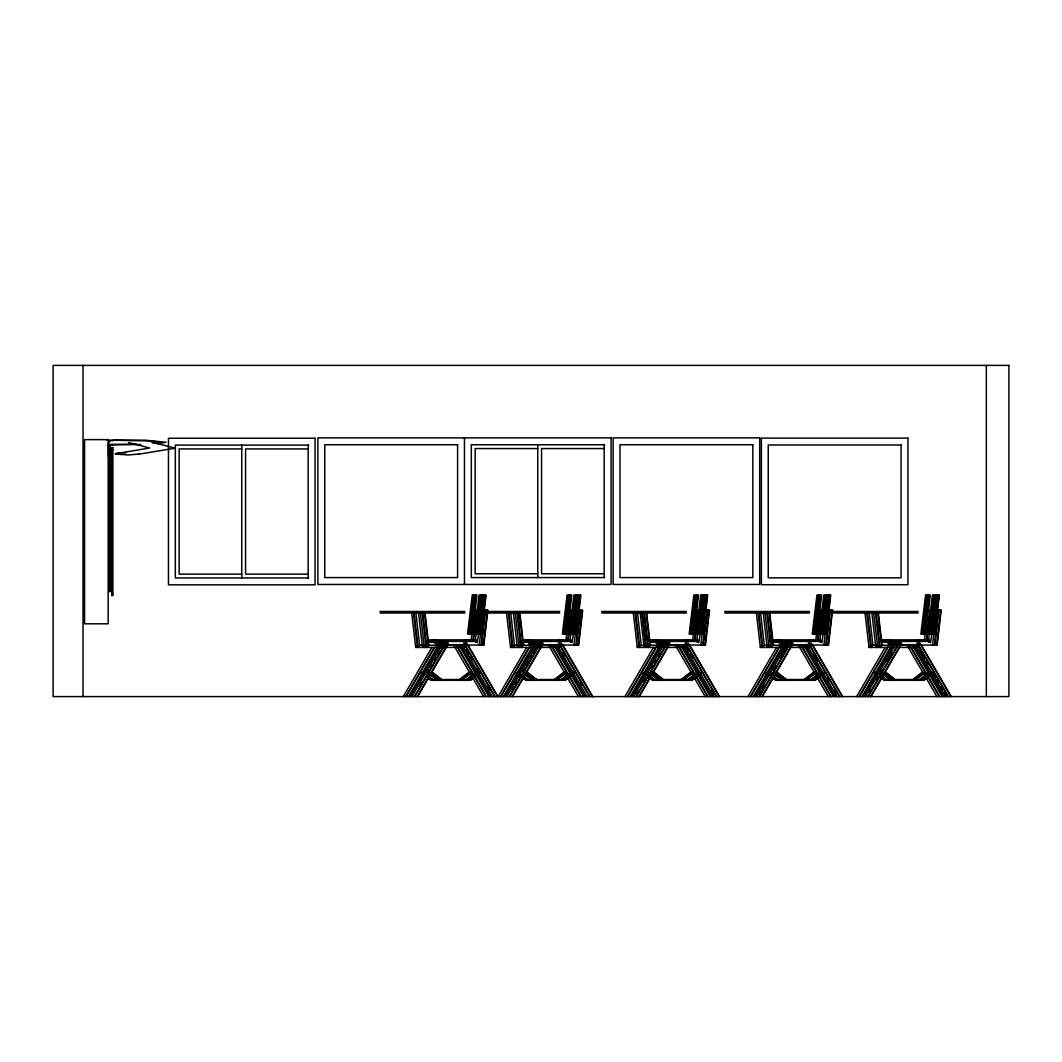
<?xml version="1.0" encoding="UTF-8"?>
<svg xmlns="http://www.w3.org/2000/svg" width="1062" height="1062" viewBox="0 0 1062 1062"><rect width="100%" height="100%" fill="white"/><g stroke="black" fill="none" stroke-linecap="round" stroke-linejoin="round"><path stroke-width="1.5" d="M108.523 443.186L110.05 440.889L114.908 440.292L148.653 440.916L160.057 442.27L153.074 443.358M470.984 641.129L472.696 626.314M473.081 623.022L473.652 618.084M474.223 613.132L474.608 609.84L476.997 609.84L473.387 641.129M472.882 640.306L476.347 610.345M475.285 640.306L476.015 634.001M478.789 632.899L477.17 642.722M479.188 645.046L481.205 627.961M481.577 624.668L482.161 619.73M482.732 614.779L483.303 609.84M481.033 645.046L485.042 610.345M485.692 609.84L485.175 610.252L487.445 610.345L483.436 645.046L481.882 642.789L485.692 609.84L487.87 610.345L483.86 645.046L445.854 645.046M482.692 639.483L482.307 642.789L483.86 645.046M483.449 632.899L483.834 629.607M485.546 614.779L486.117 609.84L485.599 610.252M565.807 641.129L567.148 629.607M567.719 624.668L568.289 619.73M568.674 616.425L569.245 611.486M567.705 640.306L571.183 610.345L569.431 609.84M568.21 641.129L571.834 609.84L571.303 610.252M570.108 640.306L570.838 634.001M573.613 632.899L571.993 642.722M574.011 645.046L575.843 629.607M576.215 626.314L576.785 621.376M577.17 618.084L577.741 613.132M575.856 645.046L580.529 609.84L582.693 610.345L578.684 645.046L540.97 645.046M582.268 610.345L578.259 645.046L576.706 642.789L580.529 609.84M692.597 641.129L693.539 632.899M693.924 629.607L694.495 624.668M695.066 619.73L695.637 614.779M694.495 640.306L697.96 610.345L696.207 609.84M694.986 641.129L698.61 609.84L698.079 610.252M696.898 640.306L697.628 634.001M700.588 631.253L698.783 642.722M700.801 645.046L703.19 624.668M703.575 621.376L704.146 616.425M702.646 645.046L707.305 609.84L709.482 610.345L705.46 645.046L667.759 645.046M709.058 610.345L705.035 645.046L703.495 642.789L707.305 609.84M704.305 639.483L704.677 636.191M815.669 641.129L816.811 631.253M817.196 627.961L817.767 623.022M818.337 618.084L818.908 613.132M817.567 640.306L821.032 610.345L819.293 609.84M818.059 641.129L821.683 609.84L821.152 610.252M819.97 640.306L820.7 634.001M823.846 629.607L821.855 642.722M824.802 621.376L824.417 624.668L824.776 621.283M823.873 645.046L825.32 632.899M825.692 629.607L826.263 624.668M826.833 619.73L827.404 614.779M825.718 645.046L829.727 610.345L827.988 609.84M832.13 610.345L828.108 645.046L826.568 642.789L830.378 609.84L832.555 610.345L828.533 645.046L791.017 645.046M924.298 641.129L926.21 624.668M926.595 621.376L927.166 616.425M926.21 640.306L930.325 609.84L926.701 641.129M928.6 640.306L929.33 634.001M932.104 632.899L930.485 642.722M933.817 618.084L934.202 614.779M932.502 645.046L934.706 626.314M935.091 623.022L935.662 618.084M936.233 613.132L936.618 609.84L938.37 610.345L934.348 645.046M935.21 642.789L939.02 609.84L940.759 610.345L936.75 645.046L934.733 642.722M938.914 610.252L941.184 610.345L937.175 645.046L899.222 645.046M468.501 632.501L468.9 629.235M469.484 624.35L469.882 621.097M470.665 614.579L471.063 611.327M471.647 606.442L472.046 603.176M469.059 634.213L473.785 595.132M470.705 634.133L471.09 630.868M471.687 625.983L472.086 622.73M472.67 617.845L473.068 614.579M473.851 608.061L474.249 604.809M474.833 599.924L475.232 596.671M471.462 634.213L476.188 595.132M475.935 627.615L476.334 624.35M478.112 609.694L478.497 606.442M479.095 601.557L479.493 598.291M475.909 634.213L480.648 595.132M476.997 634.133L477.396 630.868M479.161 616.212L479.559 612.947M480.157 608.061L480.542 604.809M477.754 634.213L482.48 595.132M480.183 627.615L480.582 624.35M482.347 609.694L482.745 606.442M483.343 601.557L483.728 598.291M480.157 634.213L484.883 595.132M483.714 608.274L484.498 601.875M484.83 599.061L485.307 595.132M485.639 595.224L480.913 634.306L478.643 634.041L483.369 594.946L486.064 595.224L483.701 614.765M564.121 625.983L564.506 622.73M565.103 617.845L565.488 614.579M566.086 609.694L566.484 606.442M567.267 599.924L567.666 596.671M563.882 634.213L568.621 595.132M567.4 611.513L567.798 608.247M567.307 619.465L567.692 616.212M568.289 611.327L568.674 608.061M566.285 634.213L571.011 595.132M570.374 630.868L570.772 627.615M571.555 621.097L571.953 617.845M572.537 612.947L572.936 609.694M570.732 634.213L575.471 595.132M572.617 627.615L573.002 624.35M575.763 601.557L576.162 598.291M572.577 634.213L577.316 595.132M574.13 627.801L573.334 634.306L571.064 634.041L575.803 594.946L578.073 595.224M574.622 630.868L575.007 627.615M575.803 621.097L576.188 617.845M576.785 612.947L577.184 609.694M574.98 634.213L579.706 595.132M578.352 609.88L580.131 595.132M580.463 595.224L575.737 634.306L573.467 634.041L578.193 594.946L580.887 595.224L578.923 611.513M690.499 629.235L690.897 625.983M691.481 621.097L691.88 617.845M692.477 612.947L692.862 609.694M693.659 603.176L694.057 599.924M690.672 634.213L695.398 595.132M693.685 622.73L694.083 619.465M694.681 614.579L695.066 611.327M695.663 606.442L696.048 603.176M693.061 634.213L697.8 595.132M696.765 634.133L697.15 630.868M697.946 624.35L698.345 621.097M698.929 616.212L699.327 612.947M701.093 598.291L701.491 595.039M697.522 634.213L702.247 595.132M698.995 630.868L699.393 627.615M699.991 622.73L700.376 619.465M702.155 604.809L702.553 601.557M699.367 634.213L704.093 595.132M704.929 598.875L705.221 596.459M701 634.133L701.398 630.868M702.181 624.35L702.579 621.097M703.177 616.212L703.562 612.947M705.341 598.291L705.739 595.039M701.756 634.213L706.495 595.132M705.712 605.074L706.588 597.853M706.734 596.632L706.92 595.132M705.699 611.513L707.677 595.224L705.407 594.946M814.753 619.465L815.151 616.212M815.749 611.327L816.134 608.061M816.731 603.176L817.129 599.924M813.744 634.213L818.47 595.132M815.775 630.868L816.174 627.615M817.952 612.947L818.337 609.694M818.935 604.809L819.32 601.557M816.147 634.213L820.873 595.132M820.037 632.501L820.422 629.235M821.019 624.35L821.417 621.097M822.001 616.212L822.599 611.327M823.183 606.442L823.581 603.176M820.594 634.213L825.32 595.132M822.081 630.868L822.466 627.615M823.262 621.097L823.647 617.845M824.245 612.947L824.643 609.694M822.439 634.213L827.165 595.132M823.594 631.054L823.196 634.306L820.926 634.041L825.652 594.946L827.922 595.224M826.541 606.628L826.94 603.362M827.086 606.495L827.471 603.296M828.294 596.459L828.479 594.946M824.271 632.501L824.67 629.235M825.267 624.35L825.652 621.097M826.448 614.579L826.833 611.327M827.431 606.442L827.829 603.176M824.842 634.213L829.568 595.132M828.214 609.88L828.599 606.681M828.984 603.481L829.661 597.853M830.325 595.224L825.599 634.306L823.316 634.041L828.055 594.946L830.749 595.224L828.971 609.88M922.015 630.868L922.413 627.615M925.175 604.809L925.56 601.557M922.374 634.213L927.113 595.132M924.02 634.133L924.418 630.868M925.201 624.35L925.599 621.097M926.183 616.212L926.582 612.947M928.361 598.291L928.746 595.039M924.776 634.213L929.502 595.132M929.462 625.983L929.847 622.73M930.445 617.845L930.843 614.579M931.427 609.694L931.825 606.442M932.609 599.924L933.007 596.671M929.237 634.213L933.963 595.132M930.511 632.501L930.909 629.235M931.493 624.35L931.892 621.097M932.489 616.212L932.874 612.947M933.671 606.442L934.056 603.176M931.069 634.213L935.808 595.132M935.33 609.694L935.715 606.495M933.697 625.983L934.095 622.73M934.679 617.845L935.078 614.579M935.675 609.694L936.06 606.442M936.857 599.924L937.242 596.671M933.471 634.213L938.197 595.132M937.228 606.681L938.011 600.282M938.45 596.632L938.622 595.132M938.967 595.224L934.228 634.306L931.958 634.041L936.684 594.946L939.392 595.224L937.414 611.513M465.076 645.59L466.483 643.147L463.59 643.028L494.693 696.606M918.404 645.59L919.798 643.147L916.918 643.028L948.021 696.606M403.294 696.606L431.889 647.369M405.697 696.606L434.292 647.369M406.122 696.606L433.96 648.67M435.593 645.855L437.225 643.028M408.525 696.606L439.628 643.028L434.345 643.147M410.144 696.606L441.195 643.147L445.921 643.028M411.99 696.606L443.04 643.147M419.53 685.335L421.163 682.508M426.897 672.644L428.53 669.817M430.163 667.002L431.809 664.175M434.252 659.953L435.898 657.126M437.531 654.311L439.164 651.497M414.392 696.606L445.429 643.147L448.323 643.028L417.22 696.606M414.817 696.606L445.111 644.435M417.645 696.606L431.172 673.295M447.925 644.435L431.557 672.644L431.544 671.927L442.243 680.317M498.131 696.606L526.712 647.369M500.521 696.606L529.115 647.369M500.959 696.606L532.062 643.028L529.168 643.147M503.348 696.606L534.452 643.028L531.558 643.147L532.965 645.59M504.981 696.606L536.018 643.147M506.826 696.606L537.863 643.147L543.147 643.028L512.043 696.606M511.897 689.557L513.53 686.742M515.176 683.928L516.809 681.1M519.265 676.866L520.898 674.051M522.544 671.237L524.177 668.41M525.809 665.595L528.265 661.36M529.898 658.546L531.544 655.719M533.177 652.904L535.633 648.67M509.216 696.606L540.253 643.147L541.66 645.59M509.654 696.606L540.757 643.028M512.468 696.606L542.762 644.435M624.907 696.606L653.502 647.369M627.31 696.606L658.347 643.147L661.241 643.028L630.138 696.606M627.735 696.606L655.559 648.67M657.205 645.855L658.838 643.028L655.944 643.147M631.757 696.606L662.794 643.147L665.688 643.028M633.602 696.606L664.639 643.147L669.936 643.028L638.833 696.606M636.218 693.791L637.864 690.977M643.585 681.1L645.231 678.286M646.864 675.459L648.497 672.644M650.953 668.41L652.599 665.595M654.232 662.768L655.865 659.953M658.321 655.719L659.953 652.904M636.005 696.606L667.042 643.147M636.43 696.606L664.254 648.67M665.901 645.855L667.533 643.028M639.258 696.606L669.538 644.435M747.98 696.606L776.574 647.369M750.383 696.606L781.42 643.147L782.827 645.59M750.807 696.606L778.645 648.67M780.278 645.855L781.911 643.028M753.21 696.606L784.314 643.028L779.017 643.147M754.83 696.606L785.867 643.147L790.606 643.028L788.973 645.855M756.675 696.606L787.712 643.147M759.303 693.791L760.936 690.977M762.569 688.149L764.202 685.335M769.937 675.459L771.57 672.644M773.216 669.817L775.672 665.595M780.583 657.126L785.495 648.67M759.078 696.606L790.115 643.147L793.009 643.028L761.905 696.606M759.503 696.606L787.34 648.67M762.33 696.606L792.61 644.435M856.622 696.606L885.204 647.369M859.012 696.606L890.062 643.147L892.943 643.028L861.84 696.606M859.45 696.606L887.274 648.67M888.907 645.855L890.553 643.028L887.659 643.147M863.472 696.606L894.509 643.147L901.638 643.028L870.535 696.606M865.318 696.606L896.355 643.147M868.756 692.384L870.389 689.557M876.123 679.693L877.756 676.866M879.389 674.051L881.845 669.817M886.757 661.36L891.668 652.904M867.707 696.606L898.757 643.147M868.145 696.606L895.97 648.67M897.602 645.855L899.248 643.028M870.959 696.606L901.253 644.435M415.693 647.435L417.233 645.178L413.423 612.23L411.671 612.734L415.693 647.435L464.784 647.435L464.784 645.364L428.331 645.178L426.778 647.435L422.769 612.734L425.039 612.641M418.083 647.435L419.636 645.178L415.813 612.23L414.074 612.734L418.083 647.435L419.636 645.178L422.942 645.192M424.083 645.178L422.543 647.435L418.521 612.734L420.273 612.23L424.375 647.435L426.406 645.112L424.375 647.435M512.057 645.178L510.517 647.435L506.494 612.734L508.247 612.23L512.057 645.178L510.517 647.435L559.608 647.435L559.608 645.364L523.154 645.178L521.601 647.435L517.592 612.734L519.862 612.641M512.906 647.435L514.459 645.178L510.649 612.23L508.897 612.734L512.906 647.435L514.459 645.178L517.765 645.192M519.384 645.112L517.367 647.435L513.344 612.734L515.097 612.23L519.212 647.435L520.752 645.178L516.942 612.23L515.189 612.734M637.293 647.435L638.846 645.178L635.023 612.23L633.284 612.734L637.293 647.435L686.384 647.435L686.384 645.364L649.931 645.178L648.391 647.435L644.368 612.734L646.652 612.641M761.919 645.178L760.365 647.435L756.356 612.734L758.109 612.23L761.919 645.178L760.365 647.435L809.47 647.435L809.47 645.364L773.003 645.178L771.463 647.435L767.454 612.734L769.724 612.641M768.769 645.178L767.215 647.435L763.206 612.734L764.959 612.23L769.061 647.435L770.614 645.178L766.804 612.23L765.052 612.734M869.008 647.435L870.548 645.178L866.738 612.23L864.999 612.734L869.008 647.435L918.099 647.435L918.099 645.364L881.646 645.178L880.093 647.435L876.084 612.734L878.367 612.641L876.084 612.734M871.411 647.435L872.951 645.178L869.141 612.23L867.388 612.734L871.411 647.435L872.951 645.178L876.269 645.192M877.398 645.178L875.858 647.435L871.849 612.734L873.588 612.23L877.703 647.435L879.243 645.178L875.433 612.23L873.681 612.734M426.778 647.435L428.796 645.112L424.933 612.23L425.464 612.641M519.212 647.435L520.752 645.178M648.391 647.435L650.409 645.112M880.093 647.435L882.124 645.112M108.47 445.443L110.979 445.005A53.989 53.989 0 0 1 112.293 444.938L140.808 444.5M704.385 610.252L709.482 610.345M830.378 609.84L829.847 610.252L832.555 610.345M927.391 610.252L929.675 610.345M939.02 609.84L938.489 610.252L941.184 610.345M458.877 680.317L469.723 672.551M461.027 679.561L461.027 680.317L471.674 671.927L471.674 672.684M461.266 680.317L472.112 672.551M465.727 680.317L476.572 672.551M467.572 680.317L478.418 672.551M427.136 676.693L431.145 679.561L470.147 679.561L476.798 674.782M469.962 680.317L480.807 672.551M478.484 674.516L470.386 680.317L430.906 680.317L427.296 677.742M553.7 680.317L564.546 672.551M556.103 680.317L566.935 672.551M560.55 680.317L571.396 672.551M562.395 680.317L573.241 672.551M523.3 677.649L525.969 679.561L564.971 679.561L572.962 673.839M564.798 680.317L575.631 672.551M573.307 674.516L565.223 680.317L525.73 680.317L522.119 677.742M680.476 680.317L691.322 672.551M682.879 680.317L693.725 672.551M687.34 680.317L698.172 672.551M689.172 680.317L700.017 672.551M648.749 676.693L652.758 679.561L691.76 679.561L699.739 673.839M691.574 680.317L702.42 672.551M700.084 674.516L691.999 680.317L652.506 680.317L648.895 677.742M803.562 680.317L814.395 672.551M805.713 679.561L816.359 671.927L816.359 672.684M805.952 680.317L816.797 672.551M810.412 680.317L821.245 672.551M812.257 680.317L823.09 672.551M773.163 677.649L775.831 679.561L814.833 679.561L822.811 673.839M814.647 680.317L825.493 672.551M823.156 674.516L815.072 680.317L775.579 680.317L771.968 677.742M912.192 680.317L923.037 672.551M914.342 679.561L914.342 680.317L924.989 671.927L924.989 672.684M914.594 680.317L925.44 672.551M919.042 680.317L929.887 672.551M920.887 680.317L931.732 672.551M880.451 676.693L884.46 679.561L923.462 679.561L930.113 674.782M923.29 680.317L934.135 672.551M931.799 674.516L923.714 680.317L884.221 680.317L880.61 677.742M115.386 453.739L149.623 448.005L128.595 442.549M115.28 454.018L128.157 454.974L138.671 454.098M420.366 612.734L422.118 612.23L425.928 645.178M637.426 612.23L635.673 612.734L639.696 647.435L641.236 645.178L637.426 612.23L637.957 612.641M643.718 612.23L641.979 612.734L645.988 647.435L647.541 645.178L643.718 612.23L644.249 612.641M760.498 612.23L758.759 612.734L762.768 647.435L764.308 645.178L760.498 612.23L761.029 612.641M137.768 454.35L175.283 448.191L151.401 442.004M116.289 453.474L120.179 453.049M429.221 645.112L428.331 645.178L424.508 612.23M524.044 645.112L523.154 645.178L519.345 612.23M641.713 645.112L644.554 645.192M650.833 645.112L649.931 645.178L646.121 612.23M764.786 645.112L767.627 645.192M773.906 645.112L773.003 645.178L769.193 612.23M882.549 645.112L881.646 645.178L877.836 612.23M106.996 440.133L145.295 440.172L166.017 442.27L156.804 443.77M414.074 612.734L416.344 612.641L415.813 612.23M136.215 444.089L107.753 444.394M122.9 452.93L125.913 452.863M604.716 444.739L471.329 444.739L471.329 577.582L604.716 577.582M308.723 445.111L175.336 445.111L175.336 577.954L308.723 577.954M537.757 448.562L475.152 448.562L475.152 573.772L537.757 573.772M604.172 448.562L541.567 448.562L541.567 573.772L604.172 573.772M241.751 448.934L179.146 448.934L179.146 574.13L241.751 574.13M308.166 448.934L245.574 448.934L245.574 574.13L308.166 574.13M111.709 449.558L112.891 449.558M111.709 593.605L112.891 593.605M380.063 611.473L464.877 611.473M474.887 611.473L476.679 611.473M483.582 611.473L485.374 611.473M485.984 611.473L559.701 611.473M601.676 611.473L686.477 611.473M724.749 611.473L809.549 611.473M833.378 611.473L918.192 611.473M380.063 613L464.877 613M474.887 613L476.679 613M483.396 613L559.701 613M601.676 613L686.477 613M724.749 613L809.549 613M833.378 613L918.192 613M427.92 639.921L476.068 639.921L476.068 642.218M522.398 639.921L570.891 639.921L570.891 642.218M649.187 639.921L697.681 639.921L697.681 642.218M771.384 639.921L769.857 639.921L769.857 640.678L820.753 640.678M772.26 639.921L820.753 639.921L820.753 642.218M880.889 639.921L929.396 639.921L929.396 642.218M428.464 640.678L476.068 640.678M522.398 640.678L570.891 640.678M649.187 640.678L697.681 640.678M880.132 640.678L929.396 640.678M429.088 641.448L433.548 641.448M433.867 641.448L435.393 641.448M436.27 641.448L476.068 641.448M521.522 641.448L520.008 641.448L520.008 642.218M522.398 641.448L528.372 641.448M528.703 641.448L530.217 641.448M531.093 641.448L570.891 641.448M649.187 641.448L653.143 641.448M653.634 641.448L655.161 641.448M655.48 641.448L656.993 641.448M657.882 641.448L697.256 641.448M772.26 641.448L778.234 641.448M778.552 641.448L780.079 641.448M780.955 641.448L820.753 641.448M882.416 641.448L886.863 641.448M887.195 641.448L888.708 641.448M889.584 641.448L928.958 641.448M428.464 642.218L446.106 642.218M522.398 642.218L540.943 642.218M650.063 642.218L667.719 642.218M772.26 642.218L790.792 642.218M881.779 642.218L899.434 642.218M437.637 645.046L441.686 645.046M532.474 645.046L536.522 645.046M658.347 645.046L663.299 645.046M781.42 645.046L785.628 645.046M890.965 645.046L895.014 645.046M781.805 645.271L785.853 645.284M791.748 645.324L800.775 645.364M658.719 645.271L662.781 645.284M667.746 645.311L677.689 645.364M531.943 645.271L536.005 645.284M541.885 645.324L550.912 645.364M695.69 610.252L697.96 610.345M936.565 595.224L934.294 594.946L929.555 634.041L931.839 634.306M934.719 595.224L932.449 594.946L927.71 634.041L929.993 634.306M927.869 595.224L925.599 594.946L920.86 634.041L923.143 634.306L927.989 594.946L930.272 595.224L925.533 634.306L923.263 634.041M826.077 595.224L823.807 594.946L819.081 634.041L821.351 634.306M819.227 595.224L816.957 594.946L812.231 634.041L814.501 634.306M704.849 595.224L702.579 594.946L697.853 634.041L700.123 634.306L704.982 594.946L707.252 595.224L702.513 634.306L700.243 634.041M703.004 595.224L700.734 594.946L696.008 634.041L698.278 634.306M696.154 595.224L693.884 594.946L689.158 634.041L691.428 634.306M576.228 595.224L573.958 594.946L569.219 634.041L571.502 634.306M569.378 595.224L567.108 594.946L562.369 634.041L564.639 634.306M483.25 595.224L480.967 594.946L476.241 634.041L478.511 634.306M481.405 595.224L479.121 594.946L474.395 634.041L476.665 634.306M474.555 595.224L472.271 594.946L467.545 634.041L469.816 634.306M578.126 609.84L579.879 610.345M884.911 672.591L895.744 680.317M884.42 672.551L895.319 680.317M883.81 672.883L893.155 680.317M883.292 673.454L892.916 680.317M883.305 673.839L891.31 680.317M882.655 674.304L891.071 680.317M881.513 675.737L886.863 680.317M875.725 672.551L878.194 674.304M881.805 676.879L886.624 680.317M875.115 672.883L877.783 674.782M874.597 673.454L877 675.166M787.34 679.561L787.34 680.317L776.654 671.927L776.654 672.684M776.216 672.551L787.101 680.317M775.791 672.551L786.676 680.317M775.167 672.883L784.526 680.317M774.649 673.454L784.274 680.317M774.663 673.839L782.681 680.317M774.012 674.304L782.428 680.317M774.225 676.693L778.22 680.317M773.163 676.879L777.981 680.317M765.954 673.454L768.37 675.166M653.581 671.927L664.268 680.317M653.196 672.591L664.029 680.317M652.718 672.551L663.604 680.317M652.095 672.883L661.453 680.317M651.577 673.454L661.201 680.317M651.59 673.839L659.608 680.317M650.94 674.304L659.356 680.317M649.811 675.737L655.148 680.317M650.09 676.879L654.909 680.317M642.882 673.454L645.284 675.166M526.354 672.551L537.239 680.317M525.929 672.551L536.814 680.317M525.318 672.883L534.664 680.317M524.801 673.454L534.425 680.317M524.801 673.839L532.819 680.317M524.15 674.304L532.58 680.317M520.353 673.839L517.685 671.927L517.685 672.684M523.022 675.737L528.372 680.317M523.314 676.879L528.119 680.317M516.623 672.883L519.291 674.782M516.105 673.454L518.508 675.166M431.584 672.591L442.416 680.317M431.106 672.551L441.991 680.317M430.482 672.883L439.841 680.317M429.964 673.454L439.588 680.317M429.977 673.839L437.995 680.317M429.327 674.304L437.756 680.317M428.198 675.737L433.548 680.317M428.49 676.879L433.296 680.317M421.787 672.883L424.468 674.782M421.269 673.454L423.685 675.166M878.792 612.641L878.261 612.23L881.885 643.532M770.149 612.641L769.618 612.23L773.428 645.178M647.077 612.641L646.546 612.23L650.356 645.178M520.287 612.641L519.769 612.23L523.579 645.178M921.046 644.554L951.26 696.606M919.798 643.147L950.835 696.606M918.218 644.554L947.623 695.198M919.639 650.183L924.551 658.626M926.183 661.44L927.816 664.254M933.525 674.104L935.157 676.919M936.803 679.733L938.436 682.534M940.879 686.756L942.512 689.57M944.145 692.384L945.777 695.198M915.338 644.435L945.618 696.606M913.493 644.435L943.773 696.606M911.926 644.554L942.14 696.606M911.156 647.369L926.675 674.104M929.131 678.326L938.927 695.198M909.032 644.435L939.326 696.606M906.643 644.435L936.923 696.606M812.403 644.554L842.631 696.606M842.206 696.606L811.169 643.147L808.275 643.028L839.378 696.606M809.589 644.554L839.803 696.606M813.452 654.404L817.541 661.44M827.338 678.326L828.984 681.127M834.692 690.977L836.325 693.791M806.695 644.435L836.975 696.606M804.85 644.435L835.13 696.606M803.284 644.554L833.511 696.606M802.527 647.369L818.045 674.104M819.678 676.919L831.108 696.606M800.403 644.435L830.683 696.606M798 644.435L828.28 696.606M689.331 644.554L719.558 696.606M719.133 696.606L688.096 643.147L685.202 643.028L716.306 696.606M686.503 644.554L715.921 695.198M687.114 648.776L688.747 651.59M690.38 654.404L692.836 658.626M711.62 690.977L713.252 693.791M683.623 644.435L713.903 696.606M681.777 644.435L712.058 696.606M680.211 644.554L710.438 696.606M679.454 647.369L694.973 674.104M696.606 676.919L708.035 696.606M677.317 644.435L707.611 696.606M674.928 644.435L705.208 696.606M562.555 644.554L592.769 696.606M592.344 696.606L561.307 643.147L558.413 643.028L589.516 696.606M559.727 644.554L589.954 696.606M562.78 652.997L564.413 655.812M579.932 682.534L581.578 685.348M556.833 644.435L587.127 696.606M555.001 644.435L585.281 696.606M553.435 644.554L583.649 696.606M551.032 644.554L566.55 671.29M569.006 675.512L581.259 696.606M550.541 644.435L580.821 696.606M548.138 644.435L578.432 696.606M467.718 644.554L497.945 696.606M466.483 643.147L497.52 696.606M464.904 644.554L495.118 696.606M466.324 650.183L468.78 654.404M470.413 657.219L472.046 660.033M476.944 668.476L479.4 672.697M487.564 686.756L489.197 689.57M462.01 644.435L492.303 696.606M460.165 644.435L490.458 696.606M458.598 644.554L488.825 696.606M456.209 644.554L473.36 674.104M474.993 676.919L485.613 695.198M455.717 644.435L485.998 696.606M453.315 644.435L483.608 696.606M658.347 643.147L659.741 645.59M877.969 625.359L878.34 628.505M768.609 619.04L768.968 622.199M769.698 628.505L770.069 631.664M518.017 612.734L518.389 615.894M519.119 622.199L519.477 625.359M986.332 365.394L986.332 696.606M933.684 672.684L933.684 671.927L923.037 680.317M931.281 672.684L931.281 671.927L920.648 680.317M929.436 672.684L929.436 671.927L918.803 680.317M928.958 639.921L928.958 642.218M926.568 639.921L926.568 640.678M924.723 639.921L924.723 640.678M923.462 679.561L923.462 680.317M922.586 672.684L922.586 671.927L911.953 680.317M920.276 639.921L920.276 640.678M917.873 639.921L917.873 640.678M913.878 679.561L913.878 680.317M911.488 679.561L911.488 680.317M909.643 679.561L909.643 680.317M905.182 679.561L905.143 680.317M904.718 679.561L904.718 680.317M902.793 679.561L902.793 680.317M902.315 679.561L902.315 680.317M900.483 679.561L900.483 680.317M898.744 642.975L898.744 645.046M895.983 680.317L885.296 671.927L885.296 672.684M895.558 680.317L884.872 671.927L884.872 672.684M894.509 642.975L894.509 645.046M893.62 679.561L893.62 680.317M890.009 639.921L890.009 640.678M890.049 642.975L890.049 645.046M889.584 639.921L889.584 642.218M887.195 639.921L887.195 642.218M885.35 639.921L885.35 642.218M884.46 679.561L884.46 680.317M876.177 671.927L876.177 672.684M825.041 672.684L825.041 671.927L814.408 680.317M822.652 672.684L822.652 671.927L812.005 680.317M820.807 672.684L820.807 671.927L810.16 680.317M820.329 639.921L820.329 642.218M817.926 639.921L817.926 640.678M816.081 639.921L816.081 640.678M814.833 679.561L814.833 680.317M813.957 672.684L813.957 671.927L803.31 680.317M811.633 639.921L811.633 640.678M809.231 639.921L809.231 640.678M805.673 679.561L805.673 680.317M805.248 679.561L805.248 680.317M802.845 679.561L802.845 680.317M801 679.561L801 680.317M796.513 679.561L796.513 680.317M796.088 679.561L796.088 680.317M794.15 679.561L794.15 680.317M793.686 679.561L793.686 680.317M791.84 679.561L791.84 680.317M786.915 680.317L776.229 671.927L776.229 672.684M784.991 679.561L784.991 680.317M781.38 639.921L781.38 640.678M780.955 639.921L780.955 642.218M778.552 639.921L778.552 642.218M776.707 639.921L776.707 642.218M775.831 679.561L775.831 680.317M767.534 671.927L767.534 672.684M701.969 672.684L701.969 671.927L691.335 680.317M699.579 672.684L699.579 671.927L688.933 680.317M697.734 672.684L697.734 671.927L687.087 680.317M697.256 639.921L697.256 642.218M694.853 639.921L694.853 640.678M693.274 672.684L693.274 671.927L682.601 680.317M693.008 639.921L693.008 640.678M691.76 679.561L691.76 680.317M690.884 672.684L690.884 671.927L680.238 680.317M688.561 639.921L688.561 640.678M686.158 639.921L686.158 640.678M682.162 679.561L682.162 680.317M679.773 679.561L679.773 680.317M677.928 679.561L677.928 680.317M673.467 679.561L673.427 680.317M673.003 679.561L673.003 680.317M671.078 679.561L671.078 680.317M670.613 679.561L670.613 680.317M668.768 679.561L668.768 680.317M667.042 642.975L667.042 645.046M663.843 680.317L653.157 671.927L653.157 672.684M662.794 642.975L662.794 645.046M661.918 679.561L661.918 680.317M658.307 639.921L658.307 640.678M657.882 639.921L657.882 642.218M655.48 639.921L655.48 642.218M653.634 639.921L653.634 642.218M652.758 679.561L652.758 680.317M644.461 671.927L644.461 672.684M604.172 444.739L604.172 577.582M575.192 672.684L575.192 671.927L564.546 680.317M572.79 672.684L572.79 671.927L562.156 680.317M570.944 672.684L570.944 671.927L560.311 680.317M570.467 639.921L570.467 642.218M568.077 639.921L568.077 640.678M566.497 672.684L566.497 671.927L555.811 680.317M566.232 639.921L566.232 640.678M564.971 679.561L564.971 680.317M564.095 672.684L564.095 671.927L553.461 680.317M561.771 639.921L561.771 640.678M559.382 639.921L559.382 640.678M555.386 679.561L555.386 680.317M552.983 679.561L552.983 680.317M551.151 679.561L551.151 680.317M546.691 679.561L546.691 680.317M546.226 679.561L546.226 680.317M544.288 679.561L544.288 680.317M543.824 679.561L543.824 680.317M541.978 679.561L541.978 680.317M537.863 642.975L537.863 645.046M537.757 444.739L537.757 577.582M537.491 680.317L526.805 671.927L526.805 672.684M537.067 680.317L526.38 671.927L526.38 672.684M535.129 679.561L535.129 680.317M531.518 639.921L531.518 640.678M531.093 639.921L531.093 642.218M529.168 642.975L529.168 645.046M528.703 639.921L528.703 642.218M526.858 639.921L526.858 642.218M525.969 679.561L525.969 680.317M480.369 672.684L480.369 671.927L469.723 680.317M477.966 672.684L477.966 671.927L467.32 680.317M476.121 672.684L476.121 671.927L465.475 680.317M475.643 639.921L475.643 642.218M473.24 639.921L473.24 640.678M471.409 639.921L471.409 640.678M470.147 679.561L470.147 680.317M469.271 672.684L469.271 671.927L458.625 680.317M466.948 639.921L466.948 640.678M464.559 639.921L464.559 640.678M464.466 437.876L464.466 584.458M460.563 679.561L460.563 680.317M458.16 679.561L458.16 680.317M456.315 679.561L456.315 680.317M451.868 679.561L451.868 680.317M451.403 679.561L451.403 680.317M449.465 679.561L449.465 680.317M449 679.561L449 680.317M447.155 679.561L447.155 680.317M445.429 642.975L445.429 645.046M443.027 642.975L443.027 645.046M442.668 680.317L431.968 671.927L431.968 672.684M441.195 642.975L441.195 645.046M440.305 679.561L440.305 680.317M436.694 639.921L436.694 640.678M436.734 642.975L436.734 645.046M436.27 639.921L436.27 642.218M433.867 639.921L433.867 642.218M432.022 639.921L432.022 642.218M431.145 679.561L431.145 680.317M422.849 671.927L422.849 672.684M308.166 445.111L308.166 577.954M241.751 445.111L241.751 577.954M108.47 444.925L108.47 456.567M83.022 365.394L83.022 696.606M110.541 445.031A49.144 49.144 0 0 1 112.293 444.938M474.674 594.946L469.948 634.041L472.218 634.306L476.944 595.224L474.674 594.946M569.497 594.946L564.772 634.041L567.042 634.306L571.768 595.224L569.497 594.946M696.287 594.946L691.548 634.041L693.831 634.306L698.557 595.224L696.287 594.946M819.36 594.946L814.62 634.041L816.904 634.306L821.63 595.224L819.36 594.946M645.696 645.178L644.143 647.435L640.134 612.734L641.886 612.23L645.696 645.178M1008.9 365.394L53.1 365.394L53.1 696.606L1008.9 696.606L1008.9 365.394M611.048 437.876L317.883 437.876L317.883 584.458L611.048 584.458L611.048 437.876M759.702 437.876L613.119 437.876L613.119 584.458L759.702 584.458L759.702 437.876M907.957 438.128L761.374 438.128L761.374 584.711L907.957 584.711L907.957 438.128M315.042 438.248L168.46 438.248L168.46 584.817L315.042 584.817L315.042 438.248M108.178 439.628L84.562 439.628L84.562 623.806L108.178 623.806L108.178 439.628M457.589 444.739L324.76 444.739L324.76 577.582L457.589 577.582L457.589 444.739M752.825 444.739L619.982 444.739L619.982 577.582L752.825 577.582L752.825 444.739M901.08 445.005L768.238 445.005L768.238 577.834L901.08 577.834L901.08 445.005M110.236 445.443L109.054 445.443L109.054 591.521L110.236 591.521L110.236 445.443M112.891 447.553L111.709 447.553L111.709 595.609L112.891 595.609L112.891 447.553"/></g></svg>
